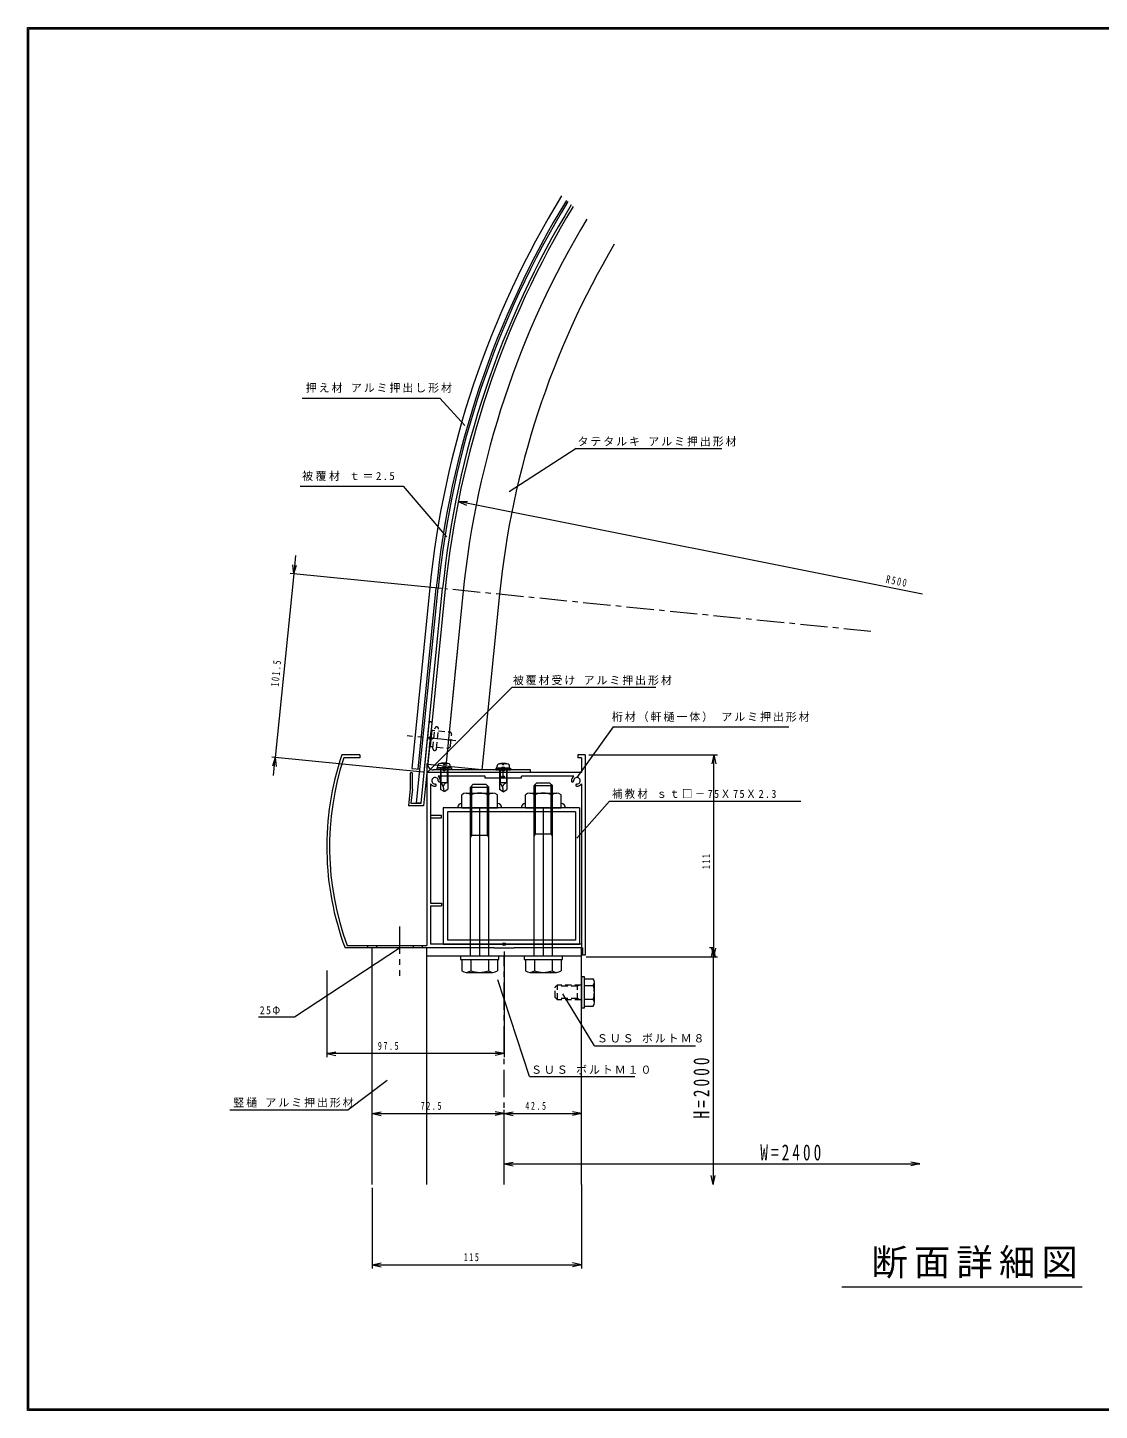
# Model space of a CAD drawing. Units: millimetres, scale not verified. Extents: x -560 to 560, y -380 to 380.
# Drawn here: x -560 to 29, y -380 to 380 of the extents above; entities that cross this region are included whole.
import ezdxf

# ---------------------------------------------------------------- set-up
doc = ezdxf.new("R2010")
doc.units = ezdxf.units.MM
doc.header["$LTSCALE"] = 3
doc.header["$PDMODE"] = 32
doc.header["$PDSIZE"] = 1.5
doc.linetypes.add('CHAIN1', pattern=[8, 5, -1, 1, -1])
doc.linetypes.add('DASHED1', pattern=[1.8, 1.2, -0.6])
doc.layers.add('0-0_0', color=3, linetype='Continuous', lineweight=18)
doc.layers.add('0-1_1', color=7, linetype='Continuous', lineweight=18)
doc.styles.add('ＭＳ ゴシック', font='')
doc.styles.get('ＭＳ ゴシック').set_extended_font_data('MS Gothic')

# ---------------------------------------------------------------- blocks, each defined once
blk = doc.blocks.new('CADWIN-G8')
at = {"layer": '0-0_0', "color": 6}
for p, q in [((-335.06, -26.836), (-327.06, -26.836)), ((-335.06, -26.836), (-335.06, -27.836)), ((-335.06, -27.836), (-327.06, -27.836)), ((-327.06, -26.836), (-327.06, -27.836))]:
    blk.add_line(p, q, dxfattribs=at)
at = {"layer": '0-0_0', "color": 7}
for p, q in [((-334.56, -26.836), (-334.492, -25.538)), ((-327.56, -26.836), (-334.56, -26.836)), ((-333.021, -24.655), (-333.076, -24.465)), ((-333.06, -26.836), (-333.06, -38.682)), ((-332.81, -26.836), (-332.81, -34.836)), ((-330.588, -24.578), (-330.731, -24.851)), ((-329.31, -26.836), (-329.31, -34.836)), ((-329.098, -24.655), (-329.043, -24.465)), ((-329.06, -26.836), (-329.06, -38.561)), ((-327.56, -26.836), (-327.628, -25.538)), ((-333.06, -34.836), (-329.06, -34.836)), ((-331.06, -39.836), (-333.06, -38.682)), ((-331.06, -39.836), (-329.06, -38.561))]:
    blk.add_line(p, q, dxfattribs=at)
blk.add_lwpolyline([(-331.531, -24.578), (-331.388, -24.851), (-330.731, -24.851)], dxfattribs=at)
for centre, radius, start, end in [((-333.529, -25.588), 0.963, 108.84897, 177), ((-331.06, -33.236), 9, 72, 108), ((-332.125, -27.551), 3.031, 78.69838, 107.18114), ((-329.994, -27.551), 3.031, 72.81886, 101.30162), ((-328.59, -25.588), 0.963, 3, 71.15103), ((-337.475, -39.502), 6.424, 357.02158, 46.58124), ((-328.503, -37.945), 3.158, 100.14859, 163.6969)]:
    blk.add_arc(centre, radius, start, end, dxfattribs=at)
at = {"layer": '0-0_0', "color": 1}
blk.add_point((-331.06, -26.836), dxfattribs=at)
at = {"layer": '0-0_0', "color": 7}
blk.add_point((-331.06, -27.836), dxfattribs=at)
blk = doc.blocks.new('CADWIN-G10')
at = {"layer": '0-0_0', "color": 5, "linetype": 'DASHED1'}
for p, q in [((-339.133, -15.5), (-338.138, -5.55)), ((-338.586, -15.052), (-337.69, -6.097)), ((-338.138, -5.55), (-337.69, -6.097)), ((-337.69, -6.097), (-336.198, -6.246)), ((-337.192, -16.197), (-336.098, -5.251)), ((-335.202, -16.396), (-334.108, -5.45)), ((-334.207, -6.445), (-328.237, -7.042)), ((-339.133, -15.5), (-338.586, -15.052)), ((-338.586, -15.052), (-337.093, -15.202)), ((-327.491, -14.654), (-326.894, -8.684)), ((-335.103, -15.401), (-329.133, -15.998))]:
    blk.add_line(p, q, dxfattribs=at)
for centre, radius, start, end in [((-335.103, -5.351), 1, 354.28999, 174.29), ((-328.386, -8.535), 1.5, 354.28999, 84.29), ((-328.983, -14.505), 1.5, 264.28999, 354.28999), ((-336.197, -16.296), 1, 174.29, 354.28999)]:
    blk.add_arc(centre, radius, start, end, dxfattribs=at)
at = {"layer": '0-0_0', "color": 5}
blk.add_point((-338.635, -10.525), dxfattribs=at)
blk = doc.blocks.new('CADWIN-G11')
at = {"layer": '0-0_0'}
for p, q in [((-316.531, -37.396), (-315.031, -35.896)), ((-316.531, -130.28), (-316.531, -37.396)), ((-316.531, -37.396), (-306.531, -37.396)), ((-315.031, -35.896), (-308.031, -35.896)), ((-306.531, -37.396), (-308.031, -35.896)), ((-306.531, -130.28), (-306.531, -37.396)), ((-316.531, -63.896), (-306.531, -63.896)), ((-321.331, -132.28), (-321.331, -138.386)), ((-316.423, -132.28), (-316.423, -138.386)), ((-306.638, -132.28), (-306.638, -138.386)), ((-301.731, -132.28), (-301.731, -138.386)), ((-318.877, -139.28), (-304.184, -139.28))]:
    blk.add_line(p, q, dxfattribs=at)
at = {"layer": '0-0_0', "color": 5}
for points in [[(-316.531, -65.195), (-315.781, -63.896), (-315.781, -36.646)], [(-306.531, -65.195), (-307.281, -63.896), (-307.281, -36.646)]]:
    blk.add_lwpolyline(points, dxfattribs=at)
at = {"layer": '0-0_0'}
blk.add_lwpolyline([(-301.031, -132.28), (-301.031, -130.28), (-322.031, -130.28), (-322.031, -132.28)], close=True, dxfattribs=at)
for centre, radius, start, end in [((-318.877, -135.469), 3.811, 229.92557, 310.07441), ((-311.531, -125.459), 13.822, 249.26918, 290.73081), ((-304.184, -135.469), 3.811, 229.92557, 310.07441)]:
    blk.add_arc(centre, radius, start, end, dxfattribs=at)
blk = doc.blocks.new('CADWIN-G12')
at = {"layer": '0-0_0'}
for p, q in [((-281.531, -36.589), (-280.031, -35.089)), ((-281.531, -130.28), (-281.531, -36.589)), ((-281.531, -36.589), (-271.531, -36.589)), ((-280.031, -35.089), (-273.031, -35.089)), ((-271.531, -36.589), (-273.031, -35.089)), ((-271.531, -130.28), (-271.531, -36.589)), ((-281.531, -63.089), (-271.531, -63.089)), ((-286.331, -132.28), (-286.331, -138.386)), ((-281.423, -132.28), (-281.423, -138.386)), ((-271.638, -132.28), (-271.638, -138.386)), ((-266.731, -132.28), (-266.731, -138.386)), ((-283.877, -139.28), (-269.184, -139.28))]:
    blk.add_line(p, q, dxfattribs=at)
at = {"layer": '0-0_0', "color": 5}
for points in [[(-281.531, -64.388), (-280.781, -63.089), (-280.781, -35.839)], [(-271.531, -64.388), (-272.281, -63.089), (-272.281, -35.839)]]:
    blk.add_lwpolyline(points, dxfattribs=at)
at = {"layer": '0-0_0'}
blk.add_lwpolyline([(-266.031, -132.28), (-266.031, -130.28), (-287.031, -130.28), (-287.031, -132.28)], close=True, dxfattribs=at)
for centre, radius, start, end in [((-283.877, -135.469), 3.811, 229.92557, 310.07441), ((-276.531, -125.459), 13.822, 249.26918, 290.73081), ((-269.184, -135.469), 3.811, 229.92557, 310.07441)]:
    blk.add_arc(centre, radius, start, end, dxfattribs=at)
blk = doc.blocks.new('CADWIN-G13')
at = {"layer": '0-0_0'}
for p, q in [((-321.331, -48.78), (-321.331, -41.675)), ((-318.877, -40.78), (-304.184, -40.78)), ((-316.423, -48.78), (-316.423, -41.675)), ((-306.638, -48.78), (-306.638, -41.675)), ((-301.731, -48.78), (-301.731, -41.675)), ((-321.331, -48.78), (-301.731, -48.78))]:
    blk.add_line(p, q, dxfattribs=at)
for centre, radius, start, end in [((-318.877, -44.592), 3.811, 49.92558, 130.07442), ((-311.531, -54.602), 13.822, 69.26919, 110.73081), ((-304.184, -44.592), 3.811, 49.92558, 130.07442)]:
    blk.add_arc(centre, radius, start, end, dxfattribs=at)
blk = doc.blocks.new('CADWIN-G14')
at = {"layer": '0-0_0'}
for p, q in [((-286.331, -48.78), (-286.331, -41.675)), ((-283.877, -40.78), (-269.184, -40.78)), ((-281.423, -48.78), (-281.423, -41.675)), ((-271.638, -48.78), (-271.638, -41.675)), ((-266.731, -48.78), (-266.731, -41.675)), ((-286.331, -48.78), (-266.731, -48.78))]:
    blk.add_line(p, q, dxfattribs=at)
for centre, radius, start, end in [((-283.877, -44.592), 3.811, 49.92558, 130.07442), ((-276.531, -54.602), 13.822, 69.26919, 110.73081), ((-269.184, -44.592), 3.811, 49.92558, 130.07442)]:
    blk.add_arc(centre, radius, start, end, dxfattribs=at)
blk = doc.blocks.new('CADWIN-G15')
at = {"layer": '0-0_0', "color": 6}
for p, q in [((-302.531, -26.98), (-294.531, -26.98)), ((-302.531, -26.98), (-302.531, -27.98)), ((-302.531, -27.98), (-294.531, -27.98)), ((-294.531, -26.98), (-294.531, -27.98))]:
    blk.add_line(p, q, dxfattribs=at)
at = {"layer": '0-0_0', "color": 7}
for p, q in [((-302.031, -26.98), (-301.963, -25.682)), ((-295.031, -26.98), (-302.031, -26.98)), ((-300.492, -24.799), (-300.547, -24.609)), ((-300.531, -26.98), (-300.531, -38.826)), ((-300.281, -26.98), (-300.281, -34.98)), ((-298.059, -24.723), (-298.202, -24.995)), ((-296.781, -26.98), (-296.781, -34.98)), ((-296.569, -24.799), (-296.514, -24.609)), ((-296.531, -26.98), (-296.531, -38.705)), ((-295.031, -26.98), (-295.099, -25.682)), ((-300.531, -34.98), (-296.531, -34.98)), ((-298.531, -39.98), (-300.531, -38.826)), ((-298.531, -39.98), (-296.531, -38.705))]:
    blk.add_line(p, q, dxfattribs=at)
blk.add_lwpolyline([(-299.002, -24.723), (-298.859, -24.995), (-298.202, -24.995)], dxfattribs=at)
for centre, radius, start, end in [((-301.001, -25.733), 0.963, 108.84897, 177), ((-298.531, -33.38), 9, 72, 108), ((-299.596, -27.695), 3.031, 78.69838, 107.18114), ((-297.465, -27.695), 3.031, 72.81886, 101.30162), ((-296.061, -25.733), 0.963, 3, 71.15103), ((-304.946, -39.647), 6.424, 357.02158, 46.58124), ((-295.974, -38.089), 3.158, 100.14859, 163.6969)]:
    blk.add_arc(centre, radius, start, end, dxfattribs=at)
at = {"layer": '0-0_0', "color": 1}
blk.add_point((-298.531, -26.98), dxfattribs=at)
at = {"layer": '0-0_0', "color": 7}
blk.add_point((-298.531, -27.98), dxfattribs=at)

msp = doc.modelspace()

# ---------------------------------------------------------------- linework, layer by layer
at = {"layer": '0-0_0'}
for p, q in [((-409.162, 176.3), (-333.31, 176.3)), ((-333.31, 176.3), (-319.67, 161.4)), ((-258.519, 148.718), (-295.364, 124.775)), ((-258.519, 148.718), (-178.424, 148.718)), ((-410.223, 128.031), (-353.467, 128.031)), ((-353.467, 128.031), (-329.659, 100.136)), ((-346.137, -46.045), (-334.343, 71.914)), ((-345.287, -27.49), (-335.338, 72.014)), ((-343.65, -46.294), (-331.855, 71.665)), ((-330.431, 71.523), (-340.051, -24.682)), ((-320.481, 70.528), (-330.132, -25.991)), ((-323.808, 37.255), (-330.132, -25.991)), ((-293.718, 17.555), (-340.411, -29.48)), ((-293.718, 17.555), (-214.732, 17.555)), ((-337.84, -2.263), (-340.113, -24.993)), ((-340.029, -10.084), (-339.233, -2.124)), ((-238.185, -4.309), (-258.031, -32.18)), ((-238.185, -4.309), (-141.505, -4.309)), ((-343.65, -46.294), (-340.089, -10.681)), ((-377.299, -19.78), (-387.299, -19.78)), ((-377.299, -21.28), (-386.215, -21.28)), ((-377.299, -19.78), (-377.299, -21.28)), ((-253.531, -19.78), (-257.531, -19.78)), ((-255.531, -21.28), (-257.531, -21.28)), ((-349.748, -30.119), (-349.748, -38.431)), ((-348.498, -38.494), (-348.498, -30.119)), ((-340.561, -29.48), (-342.383, -47.694)), ((-286.45, -29.48), (-340.411, -29.48)), ((-283.531, -27.98), (-337.066, -27.98)), ((-298.531, -31.98), (-298.531, -27.98)), ((-283.531, -29.48), (-283.531, -27.98)), ((-308.531, -32.48), (-308.531, -31.48)), ((-288.531, -32.48), (-308.531, -32.48)), ((-288.531, -32.48), (-288.531, -31.48)), ((-349.748, -38.431), (-350.674, -47.694)), ((-348.498, -38.494), (-349.277, -46.294)), ((-240.091, -45.16), (-258.023, -65.47)), ((-240.091, -45.16), (-134.969, -45.16)), ((-342.383, -47.694), (-350.674, -47.694)), ((-349.277, -46.294), (-343.65, -46.294)), ((-343.65, -46.294), (-346.137, -46.045)), ((-338.531, -52.78), (-332.531, -52.78)), ((-332.531, -54.28), (-332.531, -52.78)), ((-311.531, -48.78), (-311.531, -130.28)), ((-276.531, -48.78), (-276.531, -130.28)), ((-338.531, -54.28), (-332.531, -54.28)), ((-338.531, -101.28), (-332.531, -101.28)), ((-338.531, -102.78), (-332.531, -102.78)), ((-332.531, -101.28), (-332.531, -102.78)), ((-413.22, -163.719), (-355.531, -125.78)), ((-384.412, -124.48), (-340.531, -124.48)), ((-303.531, -125.78), (-375.531, -125.78)), ((-303.531, -125.78), (-375.531, -125.78)), ((-373.031, -125.78), (-373.031, -124.48)), ((-370.531, -255.782), (-370.531, -125.78)), ((-368.031, -125.78), (-368.031, -124.48)), ((-348.031, -124.48), (-348.031, -125.78)), ((-343.031, -124.48), (-343.031, -125.78)), ((-340.531, -255.782), (-340.531, -125.78)), ((-303.531, -125.78), (-292.531, -125.78)), ((-255.531, -255.782), (-255.531, -125.78)), ((-255.531, -130.28), (-340.531, -130.28)), ((-298.031, -130.28), (-298.031, -148.929)), ((-284.045, -196.442), (-301.531, -143.28)), ((-253.931, -142.78), (-249.123, -142.78)), ((-248.451, -179.598), (-265.707, -151.067)), ((-253.931, -146.533), (-249.123, -146.533)), ((-248.431, -155.904), (-248.431, -144.657)), ((-253.931, -154.028), (-249.123, -154.028)), ((-253.931, -157.78), (-249.123, -157.78)), ((-433.094, -163.719), (-413.22, -163.719)), ((-248.451, -179.598), (-192.834, -179.598)), ((-284.045, -196.442), (-226.204, -196.442)), ((-383.945, -214.764), (-362.267, -198.466)), ((-448.927, -214.764), (-383.945, -214.764)), ((-112.339, -312.052), (19.824, -312.052))]:
    msp.add_line(p, q, dxfattribs=at)
at = {"layer": '0-0_0', "color": 7}
for p, q in [((-323.262, 119.537), (-318.262, 119.6)), ((-413.734, 79.853), (-414.282, 84.822)), ((-413.734, 79.853), (-423.834, -21.151)), ((-332.421, 71.722), (-415.724, 80.052)), ((-342.521, -29.281), (-425.824, -20.952)), ((-423.834, -21.151), (-423.286, -26.121)), ((-251.531, -19.78), (-180.789, -19.78)), ((-182.789, -19.78), (-183.829, -24.671)), ((-182.789, -130.78), (-182.789, -19.78)), ((-182.789, -19.78), (-181.75, -24.671)), ((-298.031, -127.78), (-298.031, -185.9)), ((-182.789, -125.78), (-185.119, -125.78)), ((-183.119, -125.78), (-184.159, -130.671)), ((-182.789, -130.78), (-183.829, -125.89)), ((-183.119, -125.78), (-183.119, -255.782)), ((-183.119, -125.78), (-182.08, -130.671)), ((-182.789, -130.78), (-181.75, -125.89)), ((-253.031, -130.78), (-180.789, -130.78)), ((-395.531, -138.184), (-395.531, -185.9)), ((-395.531, -183.9), (-390.64, -182.86)), ((-298.031, -183.9), (-395.531, -183.9)), ((-395.531, -183.9), (-390.64, -184.939)), ((-298.031, -183.9), (-302.921, -182.86)), ((-298.031, -183.9), (-302.921, -184.939)), ((-370.531, -253.782), (-370.531, -214.879)), ((-370.531, -216.879), (-365.64, -215.84)), ((-370.531, -216.879), (-298.031, -216.879)), ((-370.531, -216.879), (-365.64, -217.919)), ((-298.031, -216.879), (-302.921, -215.84)), ((-298.031, -216.879), (-302.921, -217.919)), ((-298.031, -253.782), (-298.031, -214.879)), ((-298.031, -216.879), (-293.14, -215.84)), ((-298.031, -216.879), (-255.531, -216.879)), ((-298.031, -216.879), (-293.14, -217.919)), ((-255.531, -216.879), (-260.421, -215.84)), ((-255.531, -216.879), (-260.421, -217.919)), ((-255.531, -253.782), (-255.531, -214.879)), ((-298.031, -251.782), (-298.031, -242.577)), ((-298.031, -244.577), (-293.14, -243.538)), ((-298.031, -244.577), (-69.587, -244.577)), ((-298.031, -244.577), (-293.14, -245.617)), ((-69.587, -244.577), (-74.478, -243.538)), ((-69.587, -244.577), (-74.478, -245.617)), ((-370.531, -257.782), (-370.531, -302.043)), ((-255.531, -255.782), (-255.531, -302.043)), ((-183.119, -255.782), (-184.159, -250.891)), ((-183.119, -255.782), (-182.08, -250.891)), ((-370.531, -300.043), (-365.64, -299.003)), ((-370.531, -300.043), (-255.531, -300.043)), ((-370.531, -300.043), (-365.64, -301.082)), ((-255.531, -300.043), (-260.421, -299.003)), ((-255.531, -300.043), (-260.421, -301.082))]:
    msp.add_line(p, q, dxfattribs=at)
at = {"layer": '0-0_0', "color": 2, "linetype": 'CHAIN1'}
for p, q in [((-96.372, 48.12), (-330.431, 71.523)), ((-324.601, -11.928), (-351.362, -9.253)), ((-355.531, -114.08), (-355.531, -141.23)), ((-298.031, -255.782), (-298.031, -130.28))]:
    msp.add_line(p, q, dxfattribs=at)
at = {"layer": '0-0_0', "color": 5, "linetype": 'DASHED1'}
for q in [(-337.174, -10.514), (-337.292, -11.102)]:
    msp.add_line((-337.527, -10.749), q, dxfattribs=at)
at = {"layer": '0-0_0', "color": 6}
for p, q in [((-256.531, -48.78), (-331.531, -48.78)), ((-258.831, -51.08), (-258.831, -121.48)), ((-256.531, -48.78), (-256.531, -123.78)), ((-258.831, -121.48), (-329.231, -121.48))]:
    msp.add_line(p, q, dxfattribs=at)
at = {"layer": '0-0_0', "color": 2, "linetype": 'DASHED1'}
for p, q in [((-268.731, -146.28), (-269.931, -147.48)), ((-269.931, -153.08), (-269.931, -147.48)), ((-268.731, -154.28), (-268.731, -146.28)), ((-255.531, -146.28), (-268.731, -146.28)), ((-257.681, -154.28), (-257.681, -146.28)), ((-268.731, -154.28), (-269.931, -153.08)), ((-255.531, -154.28), (-268.731, -154.28))]:
    msp.add_line(p, q, dxfattribs=at)
at = {"layer": '0-0_0', "color": 7}
for points in [[(560, 380), (560, -380), (-560, -380), (-560, 380)], [(-559.4, -379.4), (-559.4, 379.4), (559.4, 379.4), (559.4, -379.4)]]:
    msp.add_lwpolyline(points, close=True, dxfattribs=at)
for points in [[(-68.018, 68.649), (-323.262, 119.537), (-318.669, 117.561)], [(-412.739, 89.803), (-413.734, 79.853), (-412.213, 84.616)], [(-424.829, -31.101), (-423.834, -21.151), (-425.355, -25.914)]]:
    msp.add_lwpolyline(points, dxfattribs=at)
at = {"layer": '0-0_0'}
for points in [[(-338.889, 72.369), (-348.839, -27.135), (-344.292, -27.589)], [(-300.58, 68.538), (-310.231, -27.98), (-340.082, -24.996)]]:
    msp.add_lwpolyline(points, dxfattribs=at)
at = {"layer": '0-0_0', "color": 6}
for points in [[(-331.531, -48.78), (-331.531, -123.78), (-256.531, -123.78)], [(-258.831, -51.08), (-329.231, -51.08), (-329.231, -121.48)]]:
    msp.add_lwpolyline(points, dxfattribs=at)
at = {"layer": '0-0_0'}
msp.add_lwpolyline([(-253.931, -141.78), (-255.531, -141.78), (-255.531, -158.78), (-253.931, -158.78)], close=True, dxfattribs=at)
at = {"layer": '0-0_0', "color": 2, "linetype": 'DASHED1'}
for points in [[(-256.598, -146.28), (-257.681, -146.905), (-269.356, -146.905)], [(-256.598, -154.28), (-257.681, -153.655), (-269.356, -153.655)]]:
    msp.add_lwpolyline(points, dxfattribs=at)
at = {"layer": '0-0_0'}
for centre, radius, start, end in [((167.088, 21.776), 508.5, 148.4959, 174.29), ((167.088, 21.776), 504.931, 148.57407, 174.29), ((167.088, 21.776), 503.931, 148.59617, 174.29), ((167.088, 21.776), 501.431, 148.65182, 174.29), ((167.088, 21.776), 500, 148.68392, 174.29), ((167.088, 21.776), 490, 148.91364, 174.29), ((167.088, 21.776), 470, 149.40304, 174.29), ((-338.537, -2.194), 0.7, 354.28999, 174.29), ((-236.518, -70.28), 159.012, 161.48305, 200.42794), ((-236.518, -70.28), 157.512, 161.87528, 200.12684), ((-349.123, -30.119), 0.625, 0, 179.99999), ((-337.066, -24.98), 3, 174.29, 269.99999), ((-321.331, -48.78), 2.385, 90, 180), ((-301.731, -48.78), 2.385, 0, 90), ((-286.331, -48.78), 2.385, 90, 180), ((-266.731, -48.78), 2.385, 0, 90), ((-251.318, -144.657), 2.887, 319.4686, 40.5314), ((-258.911, -150.28), 10.48, 339.04986, 20.95014), ((-251.318, -155.904), 2.887, 319.4686, 40.5314)]:
    msp.add_arc(centre, radius, start, end, dxfattribs=at)
for p in [(-298.531, -31.98), (-298.031, -123.78)]:
    msp.add_point(p, dxfattribs=at)
at = {"layer": '0-1_1', "color": 3}
for p, q in [((-257.531, -19.78), (-257.531, -21.28)), ((-255.531, -21.28), (-255.531, -29.48)), ((-253.531, -19.78), (-253.531, -129.78)), ((-340.531, -24.48), (-340.531, -124.48)), ((-303.031, -29.48), (-340.531, -29.48)), ((-255.531, -29.48), (-294.031, -29.48)), ((-338.531, -35.639), (-338.531, -52.78)), ((-308.531, -31.48), (-334.372, -31.48)), ((-259.689, -31.48), (-288.531, -31.48)), ((-255.531, -35.639), (-255.531, -128.78)), ((-338.531, -49.28), (-338.531, -101.28)), ((-338.531, -102.78), (-338.531, -123.78)), ((-303.531, -125.78), (-385.531, -125.78)), ((-255.531, -123.78), (-338.531, -123.78)), ((-287.031, -123.78), (-309.031, -123.78)), ((-255.031, -125.78), (-292.531, -125.78)), ((-255.031, -125.78), (-255.031, -129.78)), ((-253.531, -129.78), (-255.031, -129.78))]:
    msp.add_line(p, q, dxfattribs=at)
for centre, radius, start, end in [((-336.031, -33.98), 3, 213.5573, 270.52248), ((-336.031, -33.98), 1.8, 0, 270.69664), ((-336.009, -36.38), 0.6, 267.90961, 92.09039), ((-336.031, -33.98), 3, 0, 56.44269), ((-333.631, -34.002), 0.6, 177.90961, 2.09039), ((-258.031, -33.98), 3, 123.55731, 179.99999), ((-260.431, -34.002), 0.6, 177.90961, 2.09039), ((-258.031, -33.98), 1.8, 269.30335, 179.99999), ((-258.053, -36.38), 0.6, 87.90962, 272.09038), ((-258.031, -33.98), 3, 269.47751, 326.44268)]:
    msp.add_arc(centre, radius, start, end, dxfattribs=at)

# ---------------------------------------------------------------- block references
at = {"layer": '0-0_0'}
for name in ['CADWIN-G10', 'CADWIN-G8', 'CADWIN-G15', 'CADWIN-G11', 'CADWIN-G12', 'CADWIN-G13', 'CADWIN-G14']:
    msp.add_blockref(name, (0, 0), dxfattribs=at)

# ---------------------------------------------------------------- texts
at = {"layer": '0-0_0', "color": 7, "attachment_point": 7, "style": 'ＭＳ ゴシック'}
for s, insert, char_height in [('\\T1.18;押え材\\~アルミ押出し形材', (-407.059, 179.268), 4.399), ('\\T1.18;押え材\\~アルミ押出し形材', (-407.059, 179.268), 4.399), ('\\T1.18;タテタルキ\\~アルミ押出形材', (-257.691, 149.779), 4.399), ('\\T1.23;被覆材\\~ｔ＝2.5', (-409.103, 130.853), 4.399), ('\\T1.18;被覆材受け\\~アルミ押出形材', (-293.268, 18.552), 4.399), ('\\T1.18;桁材（軒樋一体）\\~アルミ押出形材', (-238.765, -1.632), 4.399), ('\\T1.23;\\W0.95;補教材\\~ｓｔ□－75Ｘ75Ｘ2.3', (-238.765, -43.853), 4.399), ('\\T1.28;\\W0.9;25Φ', (-432.397, -162.426), 4.399), ('\\T1.18;ＳＵＳ\\~ボルトＭ８', (-247.043, -178.019), 4.399), ('\\T1.39;\\W0.7;97.5', (-367.46, -181.9), 4.399), ('\\T1.18;ＳＵＳ\\~ボルトＭ１０', (-283.246, -195.279), 4.399), ('\\T1.18;竪樋\\~アルミ押出形材', (-446.956, -213.559), 4.399), ('\\T1.39;\\W0.7;72.5', (-343.881, -214.879), 4.399), ('\\T1.39;\\W0.7;42.5', (-286.381, -214.879), 4.399), ('\\T1.4;\\W0.7;W=2400', (-157.214, -242.741), 8.798), ('\\T1.38;\\W0.7;115', (-320.231, -298.043), 4.399), ('\\T1.17;断面詳細図', (-96.185, -307.646), 14.66)]:
    msp.add_mtext(s, dxfattribs=dict(at, insert=insert, char_height=char_height))
for s, insert, char_height, rotation in [('\\T1.39;\\W0.7;R500', (-88.418, 74.756), 4.399, 348.725), ('\\T1.39;\\W0.7;101.5', (-421.968, 17.609), 4.399, 84.29), ('\\T1.38;\\W0.7;111', (-184.789, -82.48), 4.399, 90), ('\\T1.4;\\W0.7;H=2000', (-185.119, -219.581), 8.798, 90)]:
    msp.add_mtext(s, dxfattribs=dict(at, insert=insert, char_height=char_height, rotation=rotation))

doc.saveas('drawing.dxf')
